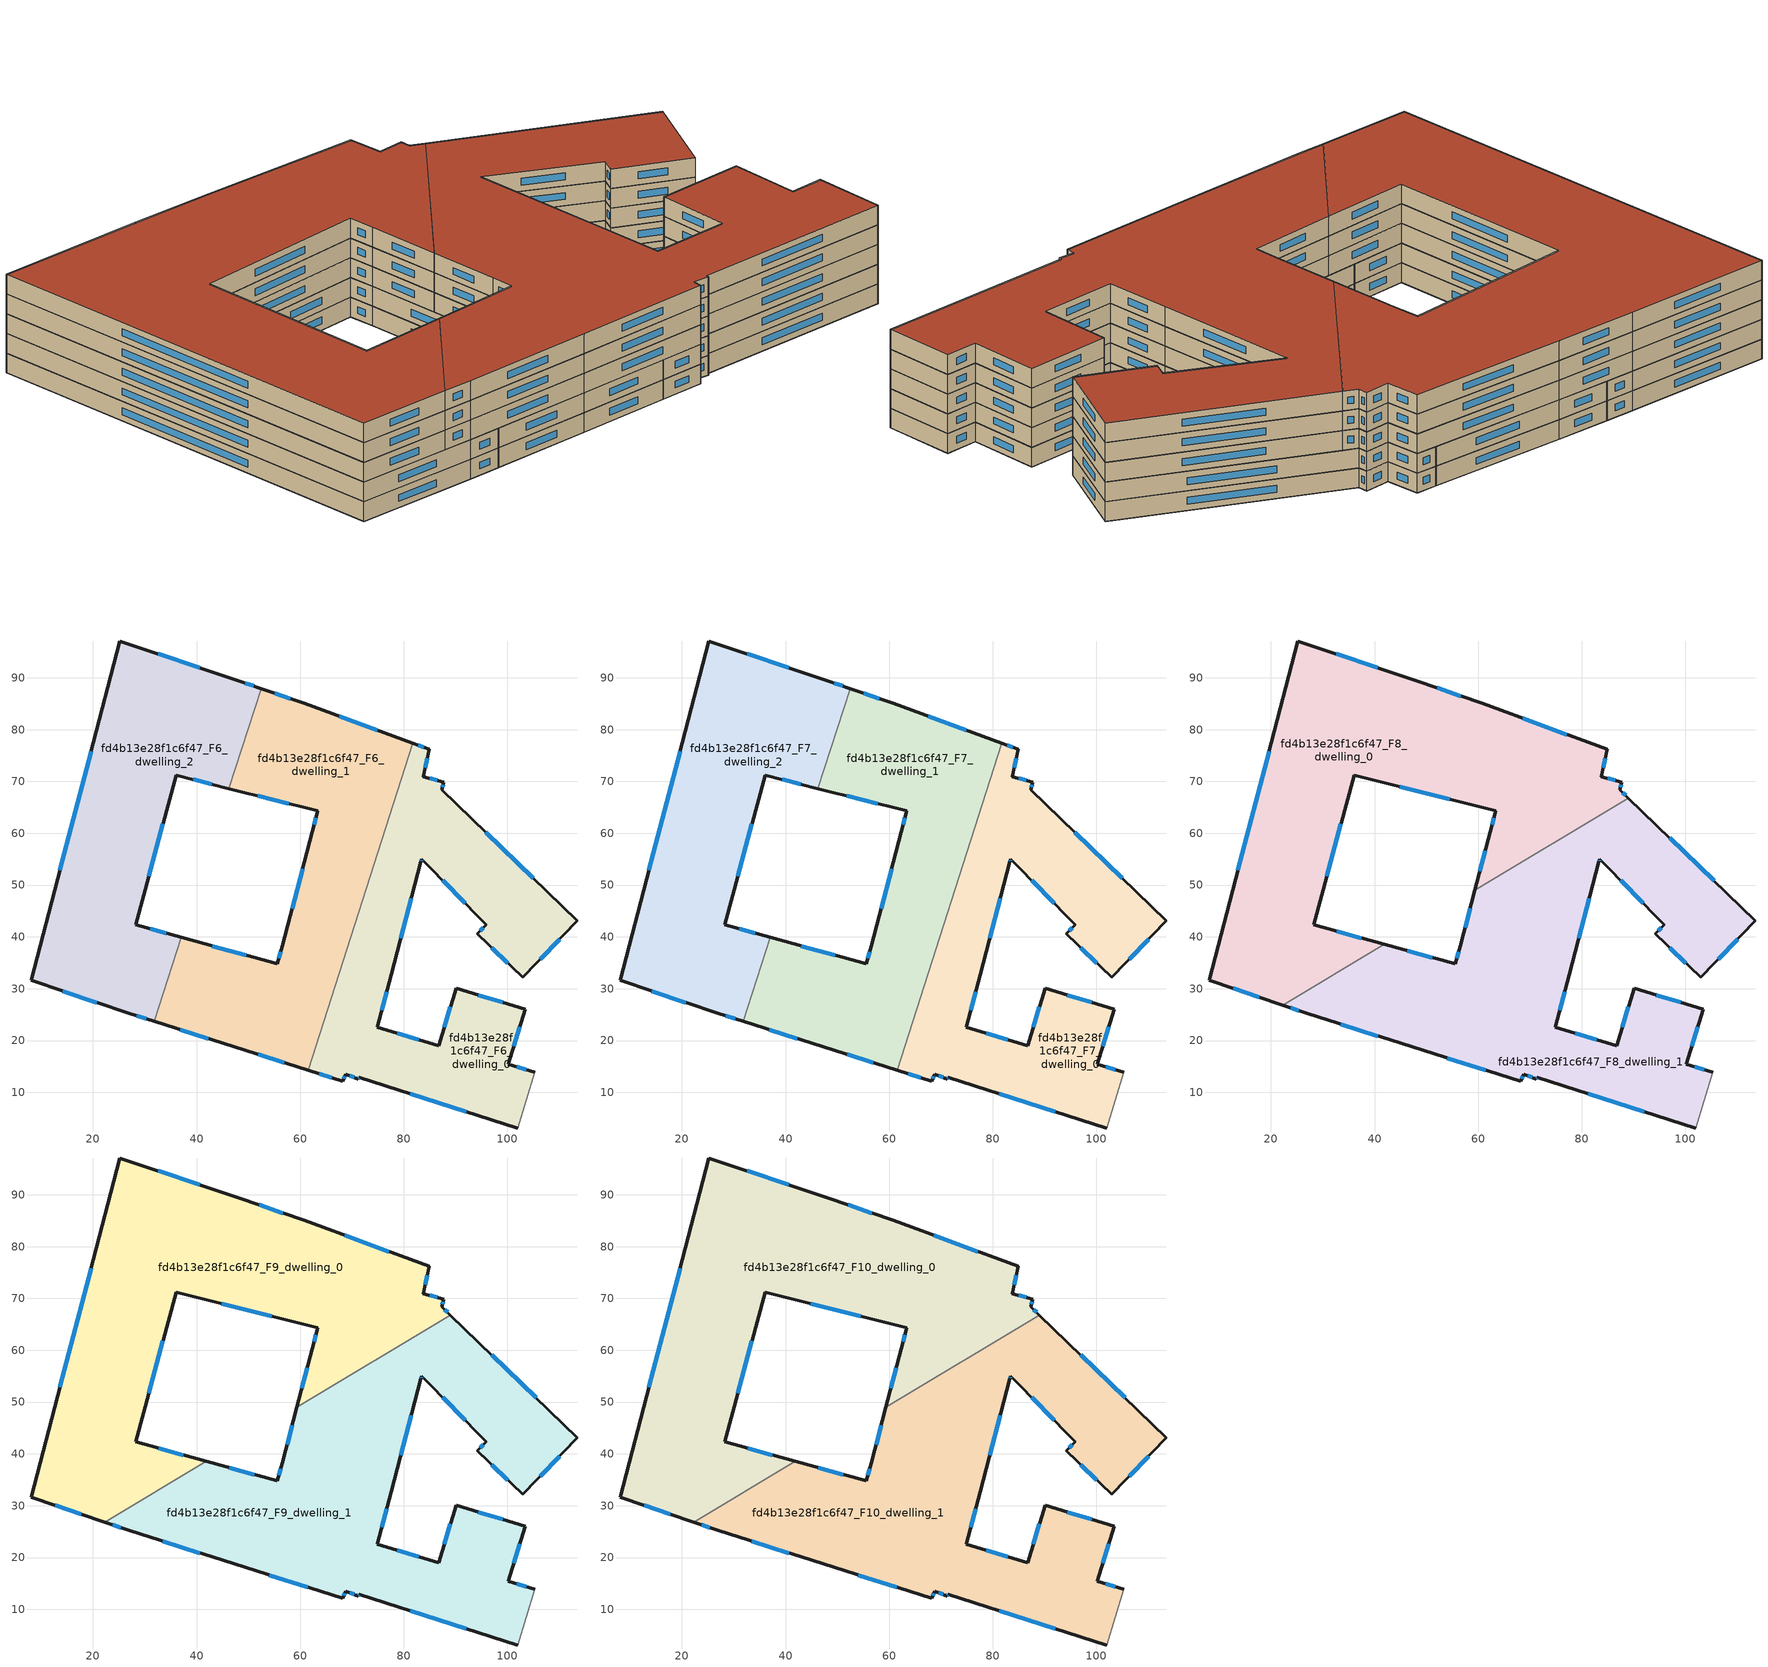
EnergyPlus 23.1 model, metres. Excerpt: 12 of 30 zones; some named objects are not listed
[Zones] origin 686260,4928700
fd4b13e28f1c6f47_F6_dwelling_0
 floor to fd4b13e28f1c6f47_F5_dwelling_0 (EU_floor_Construction): 102.03,3.13 105.22,13.91 100.19,15.45 103.4,26.08 90.09,30.09 86.74,19.01 74.89,22.59 77.6,32.68 83.31,54.49 83.46,55 95.88,42.39 94.17,40.62 102.91,32.19 113.47,43.14 87.32,68.39 87.73,69.86 83.74,70.94 84.94,76.18 81.71,77.36 61.51,14.3 68.26,12.19 68.8,13.53 71.2,12.57 71.34,12.95 z18
 wall outside (EU_wall_Construction): 81.71,77.36 84.94,76.18 83.74,70.94 87.73,69.86 87.32,68.39 113.47,43.14 102.91,32.19 94.17,40.62 95.88,42.39 83.46,55 83.31,54.49 77.6,32.68 74.89,22.59 86.74,19.01 90.09,30.09 103.4,26.08 100.19,15.45 105.22,13.91 / 102.03,3.13 71.34,12.95 71.2,12.57 68.8,13.53 68.26,12.19 61.51,14.3 z18:21
 wall to fd4b13e28f1c6f47_F6_dwelling_1 (EU_wall_Construction): 61.51,14.3 81.71,77.36 z18:21
 wall adiabatic (EU_wall_Construction): 105.22,13.91 102.03,3.13 z18:21
 window (EU_Window_Construction): 68.62,13.09 68.43,12.62 / 66.07,12.87 63.7,13.61 / 82.76,76.98 83.89,76.56 / 84.55,74.48 84.13,72.64 / 85.03,70.59 86.43,70.21 / 87.59,69.38 87.45,68.86 / 95.79,60.2 104.99,51.32 / 110.04,39.59 106.33,35.74 / 100.07,34.92 97,37.89 / 94.72,41.19 95.32,41.81 / 91.85,46.48 87.48,50.91 / 83.41,54.83 83.36,54.65 / 81.46,47.42 79.45,39.75 / 76.72,29.41 75.77,25.86 / 78.73,21.43 82.9,20.17 / 87.82,22.6 89,26.5 / 94.4,28.79 99.08,27.38 / 102.36,22.63 101.23,18.89 / 101.82,14.95 103.59,14.41 / 92.08,6.31 81.29,9.77 / 71.29,12.83 71.24,12.69 / 70.42,12.88 69.58,13.22 z18.97:20.03
fd4b13e28f1c6f47_F6_dwelling_1
 floor to fd4b13e28f1c6f47_F5_dwelling_1 (EU_floor_Construction): 61.51,14.3 81.71,77.36 60.75,85.06 52.45,87.92 46.27,68.63 63.35,64.3 62.37,60.34 56.55,38.24 55.54,34.78 37.06,39.89 31.87,23.68 47.24,18.76 z18
 wall outside (EU_wall_Construction): 37.06,39.89 55.54,34.78 56.55,38.24 62.37,60.34 63.35,64.3 46.27,68.63 / 52.45,87.92 60.75,85.06 81.71,77.36 / 61.51,14.3 47.24,18.76 31.87,23.68 z18:21
 wall to fd4b13e28f1c6f47_F6_dwelling_2 (EU_wall_Construction): 46.27,68.63 52.45,87.92 / 31.87,23.68 37.06,39.89 z18:21
 window (EU_Window_Construction): 43.05,38.23 49.55,36.43 / 55.86,35.9 56.22,37.12 / 58.43,45.4 60.48,53.17 / 62.68,61.62 63.03,63.01 / 57.81,65.7 51.8,67.22 / 55.14,87 58.06,85.99 / 67.54,82.56 74.91,79.86 / 56.88,15.74 51.86,17.31 / 42.26,20.36 36.85,22.09 z18.97:20.03
fd4b13e28f1c6f47_F6_dwelling_2
 floor to fd4b13e28f1c6f47_F5_dwelling_2 (EU_floor_Construction): 31.87,23.68 37.06,39.89 28.23,42.33 36.05,71.22 46.27,68.63 52.45,87.92 48.01,89.46 25.21,97.1 8.11,31.6 26.88,25.28 z18
 wall outside (EU_wall_Construction): 46.27,68.63 36.05,71.22 28.23,42.33 37.06,39.89 / 31.87,23.68 26.88,25.28 8.11,31.6 25.21,97.1 48.01,89.46 52.45,87.92 z18:21
 window (EU_Window_Construction): 32.6,94.62 40.62,91.93 / 49.45,88.96 51.01,88.42 / 42.95,69.47 39.36,70.38 / 33.51,61.85 30.76,51.7 / 31.09,41.54 34.2,40.68 / 30.25,24.2 28.5,24.76 / 20.79,27.33 14.19,29.55 / 13.65,52.83 19.66,75.87 z18.97:20.03
fd4b13e28f1c6f47_F7_dwelling_0
 floor to fd4b13e28f1c6f47_F6_dwelling_0 (EU_floor_Construction): 102.03,3.13 105.22,13.91 100.19,15.45 103.4,26.08 90.09,30.09 86.74,19.01 74.89,22.59 77.6,32.68 83.31,54.49 83.46,55 95.88,42.39 94.17,40.62 102.91,32.19 113.47,43.14 87.32,68.39 87.73,69.86 83.74,70.94 84.94,76.18 81.71,77.36 61.51,14.3 68.26,12.19 68.8,13.53 71.2,12.57 71.34,12.95 z21
 wall outside (EU_wall_Construction): 81.71,77.36 84.94,76.18 83.74,70.94 87.73,69.86 87.32,68.39 113.47,43.14 102.91,32.19 94.17,40.62 95.88,42.39 83.46,55 83.31,54.49 77.6,32.68 74.89,22.59 86.74,19.01 90.09,30.09 103.4,26.08 100.19,15.45 105.22,13.91 / 102.03,3.13 71.34,12.95 71.2,12.57 68.8,13.53 68.26,12.19 61.51,14.3 z21:24
 wall to fd4b13e28f1c6f47_F7_dwelling_1 (EU_wall_Construction): 61.51,14.3 81.71,77.36 z21:24
 wall adiabatic (EU_wall_Construction): 105.22,13.91 102.03,3.13 z21:24
 window (EU_Window_Construction): 68.62,13.09 68.43,12.62 / 66.07,12.87 63.7,13.61 / 82.76,76.98 83.89,76.56 / 84.55,74.48 84.13,72.64 / 85.03,70.59 86.43,70.21 / 87.59,69.38 87.45,68.86 / 95.79,60.2 104.99,51.32 / 110.04,39.59 106.33,35.74 / 100.07,34.92 97,37.89 / 94.72,41.19 95.32,41.81 / 91.85,46.48 87.48,50.91 / 83.41,54.83 83.36,54.65 / 81.46,47.42 79.45,39.75 / 76.72,29.41 75.77,25.86 / 78.73,21.43 82.9,20.17 / 87.82,22.6 89,26.5 / 94.4,28.79 99.08,27.38 / 102.36,22.63 101.23,18.89 / 101.82,14.95 103.59,14.41 / 92.08,6.31 81.29,9.77 / 71.29,12.83 71.24,12.69 / 70.42,12.88 69.58,13.22 z21.97:23.03
fd4b13e28f1c6f47_F7_dwelling_1
 floor to fd4b13e28f1c6f47_F6_dwelling_1 (EU_floor_Construction): 61.51,14.3 81.71,77.36 60.75,85.06 52.45,87.92 46.27,68.63 63.35,64.3 62.37,60.34 56.55,38.24 55.54,34.78 37.06,39.89 31.87,23.68 47.24,18.76 z21
 wall outside (EU_wall_Construction): 37.06,39.89 55.54,34.78 56.55,38.24 62.37,60.34 63.35,64.3 46.27,68.63 / 52.45,87.92 60.75,85.06 81.71,77.36 / 61.51,14.3 47.24,18.76 31.87,23.68 z21:24
 wall to fd4b13e28f1c6f47_F7_dwelling_2 (EU_wall_Construction): 46.27,68.63 52.45,87.92 / 31.87,23.68 37.06,39.89 z21:24
 window (EU_Window_Construction): 43.05,38.23 49.55,36.43 / 55.86,35.9 56.22,37.12 / 58.43,45.4 60.48,53.17 / 62.68,61.62 63.03,63.01 / 57.81,65.7 51.8,67.22 / 55.14,87 58.06,85.99 / 67.54,82.56 74.91,79.86 / 56.88,15.74 51.86,17.31 / 42.26,20.36 36.85,22.09 z21.97:23.03
fd4b13e28f1c6f47_F7_dwelling_2
 floor to fd4b13e28f1c6f47_F6_dwelling_2 (EU_floor_Construction): 31.87,23.68 37.06,39.89 28.23,42.33 36.05,71.22 46.27,68.63 52.45,87.92 48.01,89.46 25.21,97.1 8.11,31.6 26.88,25.28 z21
 wall outside (EU_wall_Construction): 46.27,68.63 36.05,71.22 28.23,42.33 37.06,39.89 / 31.87,23.68 26.88,25.28 8.11,31.6 25.21,97.1 48.01,89.46 52.45,87.92 z21:24
 window (EU_Window_Construction): 32.6,94.62 40.62,91.93 / 49.45,88.96 51.01,88.42 / 42.95,69.47 39.36,70.38 / 33.51,61.85 30.76,51.7 / 31.09,41.54 34.2,40.68 / 30.25,24.2 28.5,24.76 / 20.79,27.33 14.19,29.55 / 13.65,52.83 19.66,75.87 z21.97:23.03
fd4b13e28f1c6f47_F8_dwelling_0
 floor to fd4b13e28f1c6f47_F7_dwelling_2 (EU_floor_Construction): 35.38,34.62 37.06,39.89 28.23,42.33 36.05,71.22 46.27,68.63 52.45,87.92 48.01,89.46 25.21,97.1 8.11,31.6 22.34,26.81 z24
 floor to fd4b13e28f1c6f47_F7_dwelling_0 (EU_floor_Construction): 89,66.77 87.32,68.39 87.73,69.86 83.74,70.94 84.94,76.18 81.71,77.36 75.78,58.84 z24
 floor to fd4b13e28f1c6f47_F7_dwelling_1 (EU_floor_Construction): 41.92,38.54 37.06,39.89 35.38,34.62 z24; 75.78,58.84 81.71,77.36 60.75,85.06 52.45,87.92 46.27,68.63 63.35,64.3 62.37,60.34 59.39,49.02 z24
 wall outside (EU_wall_Construction): 59.39,49.02 62.37,60.34 63.35,64.3 36.05,71.22 28.23,42.33 41.92,38.54 / 22.34,26.81 8.11,31.6 25.21,97.1 48.01,89.46 60.75,85.06 84.94,76.18 83.74,70.94 87.73,69.86 87.32,68.39 89,66.77 z24:27
 wall to fd4b13e28f1c6f47_F8_dwelling_1 (EU_wall_Construction): 89,66.77 59.39,49.02 / 41.92,38.54 22.34,26.81 z24:27
 window (EU_Window_Construction): 68.59,82.18 77.1,79.06 / 84.55,74.48 84.13,72.64 / 85.03,70.59 86.43,70.21 / 87.59,69.38 87.45,68.86 / 87.86,67.86 88.45,67.29 / 60.35,52.69 61.4,56.67 / 62.68,61.62 63.03,63.01 / 54.5,66.54 44.9,68.98 / 33.51,61.85 30.76,51.7 / 32.67,41.1 37.48,39.77 / 17.73,28.36 12.72,30.05 / 13.65,52.83 19.66,75.87 / 32.6,94.62 40.62,91.93 / 52.14,88.03 56.62,86.48 z24.97:26.03
fd4b13e28f1c6f47_F8_dwelling_1
 floor to fd4b13e28f1c6f47_F7_dwelling_0 (EU_floor_Construction): 102.03,3.13 105.22,13.91 100.19,15.45 103.4,26.08 90.09,30.09 86.74,19.01 74.89,22.59 77.6,32.68 83.31,54.49 83.46,55 95.88,42.39 94.17,40.62 102.91,32.19 113.47,43.14 89,66.77 75.78,58.84 61.51,14.3 68.26,12.19 68.8,13.53 71.2,12.57 71.34,12.95 z24
 floor to fd4b13e28f1c6f47_F7_dwelling_1 (EU_floor_Construction): 61.51,14.3 75.78,58.84 59.39,49.02 56.55,38.24 55.54,34.78 41.92,38.54 35.38,34.62 31.87,23.68 47.24,18.76 z24
 floor to fd4b13e28f1c6f47_F7_dwelling_2 (EU_floor_Construction): 31.87,23.68 35.38,34.62 22.34,26.81 26.88,25.28 z24
 wall outside (EU_wall_Construction): 41.92,38.54 55.54,34.78 56.55,38.24 59.39,49.02 / 89,66.77 113.47,43.14 102.91,32.19 94.17,40.62 95.88,42.39 83.46,55 83.31,54.49 77.6,32.68 74.89,22.59 86.74,19.01 90.09,30.09 103.4,26.08 100.19,15.45 105.22,13.91 / 102.03,3.13 71.34,12.95 71.2,12.57 68.8,13.53 68.26,12.19 47.24,18.76 26.88,25.28 22.34,26.81 z24:27
 wall adiabatic (EU_wall_Construction): 105.22,13.91 102.03,3.13 z24:27
 window (EU_Window_Construction): 61.44,14.32 54.05,16.63 / 40.64,20.87 33.48,23.17 / 25.41,25.78 23.81,26.31 / 46.33,37.32 51.12,36 / 55.86,35.9 56.22,37.12 / 57.47,41.73 58.46,45.52 / 96.93,59.11 105.53,50.8 / 110.04,39.59 106.33,35.74 / 100.07,34.92 97,37.89 / 94.72,41.19 95.32,41.81 / 91.85,46.48 87.48,50.91 / 83.41,54.83 83.36,54.65 / 81.46,47.42 79.45,39.75 / 76.72,29.41 75.77,25.86 / 78.73,21.43 82.9,20.17 / 87.82,22.6 89,26.5 / 94.4,28.79 99.08,27.38 / 102.36,22.63 101.23,18.89 / 101.82,14.95 103.59,14.41 / 92.08,6.31 81.29,9.77 / 71.29,12.83 71.24,12.69 / 70.42,12.88 69.58,13.22 / 68.62,13.09 68.43,12.62 z24.97:26.03
fd4b13e28f1c6f47_F9_dwelling_0
 floor to fd4b13e28f1c6f47_F8_dwelling_0 (EU_floor_Construction): 59.39,49.02 89,66.77 87.32,68.39 87.73,69.86 83.74,70.94 84.94,76.18 60.75,85.06 48.01,89.46 25.21,97.1 8.11,31.6 22.34,26.81 41.92,38.54 28.23,42.33 36.05,71.22 63.35,64.3 62.37,60.34 z27
 wall outside (EU_wall_Construction): 59.39,49.02 62.37,60.34 63.35,64.3 36.05,71.22 28.23,42.33 41.92,38.54 / 22.34,26.81 8.11,31.6 25.21,97.1 48.01,89.46 60.75,85.06 84.94,76.18 83.74,70.94 87.73,69.86 87.32,68.39 89,66.77 z27:30
 wall to fd4b13e28f1c6f47_F9_dwelling_1 (EU_wall_Construction): 89,66.77 59.39,49.02 / 41.92,38.54 22.34,26.81 z27:30
 window (EU_Window_Construction): 68.59,82.18 77.1,79.06 / 84.55,74.48 84.13,72.64 / 85.03,70.59 86.43,70.21 / 87.59,69.38 87.45,68.86 / 87.86,67.86 88.45,67.29 / 60.35,52.69 61.4,56.67 / 62.68,61.62 63.03,63.01 / 54.5,66.54 44.9,68.98 / 33.51,61.85 30.76,51.7 / 32.67,41.1 37.48,39.77 / 17.73,28.36 12.72,30.05 / 13.65,52.83 19.66,75.87 / 32.6,94.62 40.62,91.93 / 52.14,88.03 56.62,86.48 z27.97:29.03
fd4b13e28f1c6f47_F9_dwelling_1
 floor to fd4b13e28f1c6f47_F8_dwelling_1 (EU_floor_Construction): 102.03,3.13 105.22,13.91 100.19,15.45 103.4,26.08 90.09,30.09 86.74,19.01 74.89,22.59 77.6,32.68 83.31,54.49 83.46,55 95.88,42.39 94.17,40.62 102.91,32.19 113.47,43.14 89,66.77 59.39,49.02 56.55,38.24 55.54,34.78 41.92,38.54 22.34,26.81 26.88,25.28 47.24,18.76 68.26,12.19 68.8,13.53 71.2,12.57 71.34,12.95 z27
 wall outside (EU_wall_Construction): 41.92,38.54 55.54,34.78 56.55,38.24 59.39,49.02 / 89,66.77 113.47,43.14 102.91,32.19 94.17,40.62 95.88,42.39 83.46,55 83.31,54.49 77.6,32.68 74.89,22.59 86.74,19.01 90.09,30.09 103.4,26.08 100.19,15.45 105.22,13.91 / 102.03,3.13 71.34,12.95 71.2,12.57 68.8,13.53 68.26,12.19 47.24,18.76 26.88,25.28 22.34,26.81 z27:30
 wall adiabatic (EU_wall_Construction): 105.22,13.91 102.03,3.13 z27:30
 window (EU_Window_Construction): 61.44,14.32 54.05,16.63 / 40.64,20.87 33.48,23.17 / 25.41,25.78 23.81,26.31 / 46.33,37.32 51.12,36 / 55.86,35.9 56.22,37.12 / 57.47,41.73 58.46,45.52 / 96.93,59.11 105.53,50.8 / 110.04,39.59 106.33,35.74 / 100.07,34.92 97,37.89 / 94.72,41.19 95.32,41.81 / 91.85,46.48 87.48,50.91 / 83.41,54.83 83.36,54.65 / 81.46,47.42 79.45,39.75 / 76.72,29.41 75.77,25.86 / 78.73,21.43 82.9,20.17 / 87.82,22.6 89,26.5 / 94.4,28.79 99.08,27.38 / 102.36,22.63 101.23,18.89 / 101.82,14.95 103.59,14.41 / 92.08,6.31 81.29,9.77 / 71.29,12.83 71.24,12.69 / 70.42,12.88 69.58,13.22 / 68.62,13.09 68.43,12.62 z27.97:29.03
fd4b13e28f1c6f47_F10_dwelling_0
 floor to fd4b13e28f1c6f47_F9_dwelling_0 (EU_floor_Construction): 59.39,49.02 89,66.77 87.32,68.39 87.73,69.86 83.74,70.94 84.94,76.18 60.75,85.06 48.01,89.46 25.21,97.1 8.11,31.6 22.34,26.81 41.92,38.54 28.23,42.33 36.05,71.22 63.35,64.3 62.37,60.34 z30
 wall outside (EU_wall_Construction): 59.39,49.02 62.37,60.34 63.35,64.3 36.05,71.22 28.23,42.33 41.92,38.54 / 22.34,26.81 8.11,31.6 25.21,97.1 48.01,89.46 60.75,85.06 84.94,76.18 83.74,70.94 87.73,69.86 87.32,68.39 89,66.77 z30:33
 wall to fd4b13e28f1c6f47_F10_dwelling_1 (EU_wall_Construction): 89,66.77 59.39,49.02 / 41.92,38.54 22.34,26.81 z30:33
 window (EU_Window_Construction): 68.59,82.18 77.1,79.06 / 84.55,74.48 84.13,72.64 / 85.03,70.59 86.43,70.21 / 87.59,69.38 87.45,68.86 / 87.86,67.86 88.45,67.29 / 60.35,52.69 61.4,56.67 / 62.68,61.62 63.03,63.01 / 54.5,66.54 44.9,68.98 / 33.51,61.85 30.76,51.7 / 32.67,41.1 37.48,39.77 / 17.73,28.36 12.72,30.05 / 13.65,52.83 19.66,75.87 / 32.6,94.62 40.62,91.93 / 52.14,88.03 56.62,86.48 z30.97:32.03
 roof outside (EU_roof_Construction): 84.94,76.18 83.74,70.94 87.73,69.86 87.32,68.39 89,66.77 59.39,49.02 62.37,60.34 63.35,64.3 36.05,71.22 28.23,42.33 41.92,38.54 22.34,26.81 8.11,31.6 25.21,97.1 48.01,89.46 60.75,85.06 z33
fd4b13e28f1c6f47_F10_dwelling_1
 floor to fd4b13e28f1c6f47_F9_dwelling_1 (EU_floor_Construction): 102.03,3.13 105.22,13.91 100.19,15.45 103.4,26.08 90.09,30.09 86.74,19.01 74.89,22.59 77.6,32.68 83.31,54.49 83.46,55 95.88,42.39 94.17,40.62 102.91,32.19 113.47,43.14 89,66.77 59.39,49.02 56.55,38.24 55.54,34.78 41.92,38.54 22.34,26.81 26.88,25.28 47.24,18.76 68.26,12.19 68.8,13.53 71.2,12.57 71.34,12.95 z30
 wall outside (EU_wall_Construction): 41.92,38.54 55.54,34.78 56.55,38.24 59.39,49.02 / 89,66.77 113.47,43.14 102.91,32.19 94.17,40.62 95.88,42.39 83.46,55 83.31,54.49 77.6,32.68 74.89,22.59 86.74,19.01 90.09,30.09 103.4,26.08 100.19,15.45 105.22,13.91 / 102.03,3.13 71.34,12.95 71.2,12.57 68.8,13.53 68.26,12.19 47.24,18.76 26.88,25.28 22.34,26.81 z30:33
 wall adiabatic (EU_wall_Construction): 105.22,13.91 102.03,3.13 z30:33
 window (EU_Window_Construction): 61.44,14.32 54.05,16.63 / 40.64,20.87 33.48,23.17 / 25.41,25.78 23.81,26.31 / 46.33,37.32 51.12,36 / 55.86,35.9 56.22,37.12 / 57.47,41.73 58.46,45.52 / 96.93,59.11 105.53,50.8 / 110.04,39.59 106.33,35.74 / 100.07,34.92 97,37.89 / 94.72,41.19 95.32,41.81 / 91.85,46.48 87.48,50.91 / 83.41,54.83 83.36,54.65 / 81.46,47.42 79.45,39.75 / 76.72,29.41 75.77,25.86 / 78.73,21.43 82.9,20.17 / 87.82,22.6 89,26.5 / 94.4,28.79 99.08,27.38 / 102.36,22.63 101.23,18.89 / 101.82,14.95 103.59,14.41 / 92.08,6.31 81.29,9.77 / 71.29,12.83 71.24,12.69 / 70.42,12.88 69.58,13.22 / 68.62,13.09 68.43,12.62 z30.97:32.03
 roof outside (EU_roof_Construction): 113.47,43.14 102.91,32.19 94.17,40.62 95.88,42.39 83.46,55 83.31,54.49 77.6,32.68 74.89,22.59 86.74,19.01 90.09,30.09 103.4,26.08 100.19,15.45 105.22,13.91 102.03,3.13 71.34,12.95 71.2,12.57 68.8,13.53 68.26,12.19 47.24,18.76 26.88,25.28 22.34,26.81 41.92,38.54 55.54,34.78 56.55,38.24 59.39,49.02 89,66.77 z33
[Building]
EU S2 Campaign: North Axis=0; Terrain=City; Solar Distribution=FullExterior
[Site:Location]
Bologna: Latitude=44.5; Longitude=11.25; Time Zone=1; Elevation=37
[SizingPeriod:WeatherFileDays]
AnnualSizingPeriod: Begin Month=1; Begin Day of Month=1; End Month=12; End Day of Month=31; Day of Week for Start Day=Monday; Use Weather File Daylight Saving Period=No; Use Weather File Rain and Snow Indicators=No
[MATERIAL]
EU_InternalMass_Material: Roughness=MediumRough; Thickness=0.1; Conductivity=1; Density=1800; Specific Heat=900; Thermal Absorptance=0.9; Solar Absorptance=0.7; Visible Absorptance=0.7
[MATERIAL:NOMASS] Roughness=MediumRough; Thermal Absorptance=0.9; Solar Absorptance=0.7; Visible Absorptance=0.7
Name | Thermal Resistance
EU_wall_NoMass | 0.779417
EU_roof_NoMass | 0.435466
EU_floor_NoMass | 0.588222
[WINDOWMATERIAL:SIMPLEGLAZINGSYSTEM]
EU_Window_SimpleGlazing: UFactor=5.16242; Solar Heat Gain Coefficient=0.85; Visible Transmittance=0.85
[CONSTRUCTION]
EU_wall_Construction: EU_wall_NoMass
EU_roof_Construction: EU_roof_NoMass
EU_floor_Construction: EU_floor_NoMass
EU_InternalMass_Construction: EU_InternalMass_Material
EU_Window_Construction: EU_Window_SimpleGlazing
[ZONE] Type=1; Multiplier=1; Ceiling Height=autocalculate; Floor Area=autocalculate; Part of Total Floor Area=Yes
Name | Volume
fd4b13e28f1c6f47_F6_dwelling_0; fd4b13e28f1c6f47_F7_dwelling_0 | 4562.01
fd4b13e28f1c6f47_F8_dwelling_0; fd4b13e28f1c6f47_F9_dwelling_0; fd4b13e28f1c6f47_F10_dwelling_0 | 6842.93
fd4b13e28f1c6f47_F6_dwelling_1; fd4b13e28f1c6f47_F7_dwelling_1 | 4561.89
fd4b13e28f1c6f47_F8_dwelling_1; fd4b13e28f1c6f47_F9_dwelling_1; fd4b13e28f1c6f47_F10_dwelling_1 | 6842.98
fd4b13e28f1c6f47_F6_dwelling_2; fd4b13e28f1c6f47_F7_dwelling_2 | 4561.96
[INTERNALMASS] Construction=EU_InternalMass_Construction
Name | Zone or ZoneList | Surface Area
fd4b13e28f1c6f47_F6_dwelling_0_EU_InternalMass | fd4b13e28f1c6f47_F6_dwelling_0 | 1520.67
fd4b13e28f1c6f47_F6_dwelling_1_EU_InternalMass | fd4b13e28f1c6f47_F6_dwelling_1 | 1520.63
fd4b13e28f1c6f47_F6_dwelling_2_EU_InternalMass | fd4b13e28f1c6f47_F6_dwelling_2 | 1520.65
fd4b13e28f1c6f47_F7_dwelling_0_EU_InternalMass | fd4b13e28f1c6f47_F7_dwelling_0 | 1520.67
fd4b13e28f1c6f47_F7_dwelling_1_EU_InternalMass | fd4b13e28f1c6f47_F7_dwelling_1 | 1520.63
fd4b13e28f1c6f47_F7_dwelling_2_EU_InternalMass | fd4b13e28f1c6f47_F7_dwelling_2 | 1520.65
fd4b13e28f1c6f47_F8_dwelling_0_EU_InternalMass | fd4b13e28f1c6f47_F8_dwelling_0 | 2280.98
fd4b13e28f1c6f47_F8_dwelling_1_EU_InternalMass | fd4b13e28f1c6f47_F8_dwelling_1 | 2280.99
fd4b13e28f1c6f47_F9_dwelling_0_EU_InternalMass | fd4b13e28f1c6f47_F9_dwelling_0 | 2280.98
fd4b13e28f1c6f47_F9_dwelling_1_EU_InternalMass | fd4b13e28f1c6f47_F9_dwelling_1 | 2280.99
fd4b13e28f1c6f47_F10_dwelling_0_EU_InternalMass | fd4b13e28f1c6f47_F10_dwelling_0 | 2280.98
fd4b13e28f1c6f47_F10_dwelling_1_EU_InternalMass | fd4b13e28f1c6f47_F10_dwelling_1 | 2280.99
[OTHEREQUIPMENT] Fuel Type=Electricity; Design Level Calculation Method=Watts/Area; Power per Zone Floor Area=1; Fraction Latent=0; Fraction Radiant=0; Fraction Lost=0; Carbon Dioxide Generation Rate=0; EndUse Subcategory=EU_Step8_InternalGains
Name | Zone or ZoneList or Space or SpaceList | Schedule
EU_Step8_InternalGain_fd4b13e28f1c6f47_F6_dwelling_0_f000 | fd4b13e28f1c6f47_F6_dwelling_0 | EU_Step8_GainSchedule_fd4b13e28f1c6f47_F6_dwelling_0_f000
EU_Step8_InternalGain_fd4b13e28f1c6f47_F6_dwelling_1_f000 | fd4b13e28f1c6f47_F6_dwelling_1 | EU_Step8_GainSchedule_fd4b13e28f1c6f47_F6_dwelling_1_f000
EU_Step8_InternalGain_fd4b13e28f1c6f47_F6_dwelling_2_f000 | fd4b13e28f1c6f47_F6_dwelling_2 | EU_Step8_GainSchedule_fd4b13e28f1c6f47_F6_dwelling_2_f000
EU_Step8_InternalGain_fd4b13e28f1c6f47_F7_dwelling_0_f000 | fd4b13e28f1c6f47_F7_dwelling_0 | EU_Step8_GainSchedule_fd4b13e28f1c6f47_F7_dwelling_0_f000
EU_Step8_InternalGain_fd4b13e28f1c6f47_F7_dwelling_1_f000 | fd4b13e28f1c6f47_F7_dwelling_1 | EU_Step8_GainSchedule_fd4b13e28f1c6f47_F7_dwelling_1_f000
EU_Step8_InternalGain_fd4b13e28f1c6f47_F7_dwelling_2_f000 | fd4b13e28f1c6f47_F7_dwelling_2 | EU_Step8_GainSchedule_fd4b13e28f1c6f47_F7_dwelling_2_f000
EU_Step8_InternalGain_fd4b13e28f1c6f47_F8_dwelling_0_f000 | fd4b13e28f1c6f47_F8_dwelling_0 | EU_Step8_GainSchedule_fd4b13e28f1c6f47_F8_dwelling_0_f000
EU_Step8_InternalGain_fd4b13e28f1c6f47_F8_dwelling_1_f000 | fd4b13e28f1c6f47_F8_dwelling_1 | EU_Step8_GainSchedule_fd4b13e28f1c6f47_F8_dwelling_1_f000
EU_Step8_InternalGain_fd4b13e28f1c6f47_F9_dwelling_0_f000 | fd4b13e28f1c6f47_F9_dwelling_0 | EU_Step8_GainSchedule_fd4b13e28f1c6f47_F9_dwelling_0_f000
EU_Step8_InternalGain_fd4b13e28f1c6f47_F9_dwelling_1_f000 | fd4b13e28f1c6f47_F9_dwelling_1 | EU_Step8_GainSchedule_fd4b13e28f1c6f47_F9_dwelling_1_f000
EU_Step8_InternalGain_fd4b13e28f1c6f47_F10_dwelling_0_f000 | fd4b13e28f1c6f47_F10_dwelling_0 | EU_Step8_GainSchedule_fd4b13e28f1c6f47_F10_dwelling_0_f000
EU_Step8_InternalGain_fd4b13e28f1c6f47_F10_dwelling_1_f000 | fd4b13e28f1c6f47_F10_dwelling_1 | EU_Step8_GainSchedule_fd4b13e28f1c6f47_F10_dwelling_1_f000
[ZONEVENTILATION:DESIGNFLOWRATE] Schedule=EU_AlwaysOn; Design Flow Rate Calculation Method=AirChanges/Hour; Air Changes per Hour=0.712058; Ventilation Type=Natural; Fan Pressure Rise=0; Fan Total Efficiency=1; Constant Term Coefficient=1; Temperature Term Coefficient=0; Velocity Term Coefficient=0; Velocity Squared Term Coefficient=0; Minimum Indoor Temperature=-100; Maximum Indoor Temperature=100; Delta Temperature=-100; Minimum Outdoor Temperature=-100; Maximum Outdoor Temperature=100; Maximum Wind Speed=40
Name | Zone or ZoneList or Space or SpaceList
EU_ConstantAir_fd4b13e28f1c6f47_F6_dwelling_0 | fd4b13e28f1c6f47_F6_dwelling_0
EU_ConstantAir_fd4b13e28f1c6f47_F6_dwelling_1 | fd4b13e28f1c6f47_F6_dwelling_1
EU_ConstantAir_fd4b13e28f1c6f47_F6_dwelling_2 | fd4b13e28f1c6f47_F6_dwelling_2
EU_ConstantAir_fd4b13e28f1c6f47_F7_dwelling_0 | fd4b13e28f1c6f47_F7_dwelling_0
EU_ConstantAir_fd4b13e28f1c6f47_F7_dwelling_1 | fd4b13e28f1c6f47_F7_dwelling_1
EU_ConstantAir_fd4b13e28f1c6f47_F7_dwelling_2 | fd4b13e28f1c6f47_F7_dwelling_2
EU_ConstantAir_fd4b13e28f1c6f47_F8_dwelling_0 | fd4b13e28f1c6f47_F8_dwelling_0
EU_ConstantAir_fd4b13e28f1c6f47_F8_dwelling_1 | fd4b13e28f1c6f47_F8_dwelling_1
EU_ConstantAir_fd4b13e28f1c6f47_F9_dwelling_0 | fd4b13e28f1c6f47_F9_dwelling_0
EU_ConstantAir_fd4b13e28f1c6f47_F9_dwelling_1 | fd4b13e28f1c6f47_F9_dwelling_1
EU_ConstantAir_fd4b13e28f1c6f47_F10_dwelling_0 | fd4b13e28f1c6f47_F10_dwelling_0
EU_ConstantAir_fd4b13e28f1c6f47_F10_dwelling_1 | fd4b13e28f1c6f47_F10_dwelling_1
[HVACTEMPLATE:ZONE:IDEALLOADSAIRSYSTEM] System Availability Schedule=EU_AlwaysOn; Maximum Heating Supply Air Temperature=50; Minimum Cooling Supply Air Temperature=13; Maximum Heating Supply Air Humidity Ratio=0.0156; Minimum Cooling Supply Air Humidity Ratio=0.0077; Heating Limit=NoLimit; Cooling Limit=NoLimit; Heating Availability Schedule=EU_AlwaysOn; Cooling Availability Schedule=EU_CoolingOff; Dehumidification Control Type=ConstantSensibleHeatRatio; Cooling Sensible Heat Ratio=0.7; Dehumidification Setpoint=60; Humidification Control Type=None; Humidification Setpoint=30; Outdoor Air Method=None; Outdoor Air Flow Rate per Person=0.00944; Outdoor Air Flow Rate per Zone Floor Area=0; Outdoor Air Flow Rate per Zone=0; Demand Controlled Ventilation Type=None; Outdoor Air Economizer Type=NoEconomizer; Heat Recovery Type=None; Sensible Heat Recovery Effectiveness=0.7; Latent Heat Recovery Effectiveness=0.65
Name | Template Thermostat
fd4b13e28f1c6f47_F6_dwelling_0 | EU_HeatOnly_fd4b13e28f1c6f47_F6_dwelling_0
fd4b13e28f1c6f47_F6_dwelling_1 | EU_HeatOnly_fd4b13e28f1c6f47_F6_dwelling_1
fd4b13e28f1c6f47_F6_dwelling_2 | EU_HeatOnly_fd4b13e28f1c6f47_F6_dwelling_2
fd4b13e28f1c6f47_F7_dwelling_0 | EU_HeatOnly_fd4b13e28f1c6f47_F7_dwelling_0
fd4b13e28f1c6f47_F7_dwelling_1 | EU_HeatOnly_fd4b13e28f1c6f47_F7_dwelling_1
fd4b13e28f1c6f47_F7_dwelling_2 | EU_HeatOnly_fd4b13e28f1c6f47_F7_dwelling_2
fd4b13e28f1c6f47_F8_dwelling_0 | EU_HeatOnly_fd4b13e28f1c6f47_F8_dwelling_0
fd4b13e28f1c6f47_F8_dwelling_1 | EU_HeatOnly_fd4b13e28f1c6f47_F8_dwelling_1
fd4b13e28f1c6f47_F9_dwelling_0 | EU_HeatOnly_fd4b13e28f1c6f47_F9_dwelling_0
fd4b13e28f1c6f47_F9_dwelling_1 | EU_HeatOnly_fd4b13e28f1c6f47_F9_dwelling_1
fd4b13e28f1c6f47_F10_dwelling_0 | EU_HeatOnly_fd4b13e28f1c6f47_F10_dwelling_0
fd4b13e28f1c6f47_F10_dwelling_1 | EU_HeatOnly_fd4b13e28f1c6f47_F10_dwelling_1
[SIZING:ZONE] Zone Cooling Design Supply Air Temperature Input Method=SupplyAirTemperature; Zone Cooling Design Supply Air Temperature=13; Zone Heating Design Supply Air Temperature Input Method=SupplyAirTemperature; Zone Heating Design Supply Air Temperature=50; Zone Cooling Design Supply Air Humidity Ratio=0.008; Zone Heating Design Supply Air Humidity Ratio=0.008; Cooling Design Air Flow Method=DesignDay; Cooling Design Air Flow Rate=0; Cooling Minimum Air Flow per Zone Floor Area=0.000762; Cooling Minimum Air Flow=0; Cooling Minimum Air Flow Fraction=0.2; Heating Design Air Flow Method=DesignDay; Heating Design Air Flow Rate=0; Heating Maximum Air Flow per Zone Floor Area=0.002032; Heating Maximum Air Flow=0.141576; Heating Maximum Air Flow Fraction=0.3; Account for Dedicated Outdoor Air System=No; Dedicated Outdoor Air System Control Strategy=NeutralSupplyAir; Dedicated Outdoor Air Low Setpoint Temperature for Design=autosize; Dedicated Outdoor Air High Setpoint Temperature for Design=autosize; Zone Load Sizing Method=Sensible Load Only No Latent Load; Zone Latent Cooling Design Supply Air Humidity Ratio Input Method=HumidityRatioDifference; Zone Cooling Design Supply Air Humidity Ratio Difference=0.005; Zone Latent Heating Design Supply Air Humidity Ratio Input Method=HumidityRatioDifference; Zone Humidification Design Supply Air Humidity Ratio Difference=0.005
fd4b13e28f1c6f47_F6_dwelling_0; fd4b13e28f1c6f47_F6_dwelling_1; fd4b13e28f1c6f47_F6_dwelling_2; fd4b13e28f1c6f47_F7_dwelling_0; fd4b13e28f1c6f47_F7_dwelling_1; fd4b13e28f1c6f47_F7_dwelling_2; fd4b13e28f1c6f47_F8_dwelling_0; fd4b13e28f1c6f47_F8_dwelling_1; fd4b13e28f1c6f47_F9_dwelling_0; fd4b13e28f1c6f47_F9_dwelling_1; fd4b13e28f1c6f47_F10_dwelling_0; fd4b13e28f1c6f47_F10_dwelling_1
[SCHEDULE:CONSTANT]
Name | Hourly Value
EU_AlwaysOn | 1
EU_CoolingOff | 0
[SCHEDULE:FILE] Column Number=1; Rows to Skip at Top=0; Number of Hours of Data=8760; Column Separator=Comma; Interpolate to Timestep=No; Minutes per Item=60; Adjust Schedule for Daylight Savings=Yes
Name | File
EU_Step8_GainSchedule_fd4b13e28f1c6f47_F6_dwelling_0_f000 | ../../schedules/fd4b13e28f1c6f47/fd4b13e28f1c6f47_F6_dwelling_0_f000_gain.csv
EU_Step8_GainSchedule_fd4b13e28f1c6f47_F6_dwelling_1_f000 | ../../schedules/fd4b13e28f1c6f47/fd4b13e28f1c6f47_F6_dwelling_1_f000_gain.csv
EU_Step8_GainSchedule_fd4b13e28f1c6f47_F6_dwelling_2_f000 | ../../schedules/fd4b13e28f1c6f47/fd4b13e28f1c6f47_F6_dwelling_2_f000_gain.csv
EU_Step8_GainSchedule_fd4b13e28f1c6f47_F7_dwelling_0_f000 | ../../schedules/fd4b13e28f1c6f47/fd4b13e28f1c6f47_F7_dwelling_0_f000_gain.csv
EU_Step8_GainSchedule_fd4b13e28f1c6f47_F7_dwelling_1_f000 | ../../schedules/fd4b13e28f1c6f47/fd4b13e28f1c6f47_F7_dwelling_1_f000_gain.csv
EU_Step8_GainSchedule_fd4b13e28f1c6f47_F7_dwelling_2_f000 | ../../schedules/fd4b13e28f1c6f47/fd4b13e28f1c6f47_F7_dwelling_2_f000_gain.csv
EU_Step8_GainSchedule_fd4b13e28f1c6f47_F8_dwelling_0_f000 | ../../schedules/fd4b13e28f1c6f47/fd4b13e28f1c6f47_F8_dwelling_0_f000_gain.csv
EU_Step8_GainSchedule_fd4b13e28f1c6f47_F8_dwelling_1_f000 | ../../schedules/fd4b13e28f1c6f47/fd4b13e28f1c6f47_F8_dwelling_1_f000_gain.csv
EU_Step8_GainSchedule_fd4b13e28f1c6f47_F9_dwelling_0_f000 | ../../schedules/fd4b13e28f1c6f47/fd4b13e28f1c6f47_F9_dwelling_0_f000_gain.csv
EU_Step8_GainSchedule_fd4b13e28f1c6f47_F9_dwelling_1_f000 | ../../schedules/fd4b13e28f1c6f47/fd4b13e28f1c6f47_F9_dwelling_1_f000_gain.csv
EU_Step8_GainSchedule_fd4b13e28f1c6f47_F10_dwelling_0_f000 | ../../schedules/fd4b13e28f1c6f47/fd4b13e28f1c6f47_F10_dwelling_0_f000_gain.csv
EU_Step8_GainSchedule_fd4b13e28f1c6f47_F10_dwelling_1_f000 | ../../schedules/fd4b13e28f1c6f47/fd4b13e28f1c6f47_F10_dwelling_1_f000_gain.csv
